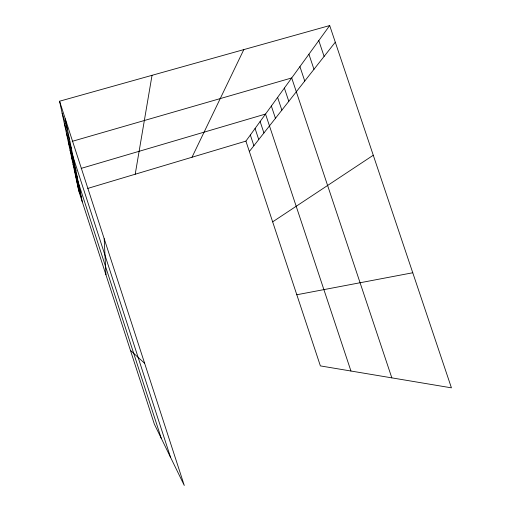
<?xml version="1.0" encoding="UTF-8"?>
<svg xmlns="http://www.w3.org/2000/svg" width="511" height="511" viewBox="0 0 511 511"><rect width="100%" height="100%" fill="white"/><g stroke="black" fill="none" stroke-linecap="round" stroke-linejoin="round"><path stroke-width="0.77" d="M135.211 174.225L152.029 75.315M192.008 157.235L243.811 49.605M245.912 141.113L329.697 25.55L451.43 387.843L320.378 365.902L245.912 141.113L87.764 188.412M249.349 151.492L335.286 42.196M272.657 221.857L373.273 155.242M329.697 25.55L59.57 101.216L184.273 485.45L154.354 424.136L78.809 191.095L80.304 190.648M75.89 169.939L74.376 170.38L161.221 438.202M81.192 168.375L265.535 114.049L350.948 371.018M69.924 142.001L68.397 142.441L170.508 457.236M72.223 141.336L291.704 77.953L391.835 377.865M296.808 294.758L412.76 272.759M130.439 350.361L144.639 363.327M318.794 40.586L324.102 56.421M308.919 54.211L313.971 69.311M299.925 66.615L304.748 81.038M284.378 88.058L288.798 101.319M277.614 97.39L281.861 110.146M271.354 106.026L275.442 118.316M260.125 121.516L263.925 132.962M255.072 128.485L258.738 139.548M250.345 135.006L253.897 145.718M62.118 113.129L67.548 129.858M64.418 123.866L69.579 139.778M66.5 133.595L71.419 148.758M70.077 150.304L74.58 164.191M71.623 157.535L75.947 170.866M73.054 164.21L77.212 177.03M75.602 176.116L79.467 188.022M76.746 181.456L80.476 192.954M77.813 186.432L81.415 197.553M59.57 101.216L78.809 191.095M65.293 118.859L82.297 201.851M104.187 238.694L105.943 274.784"/></g></svg>
